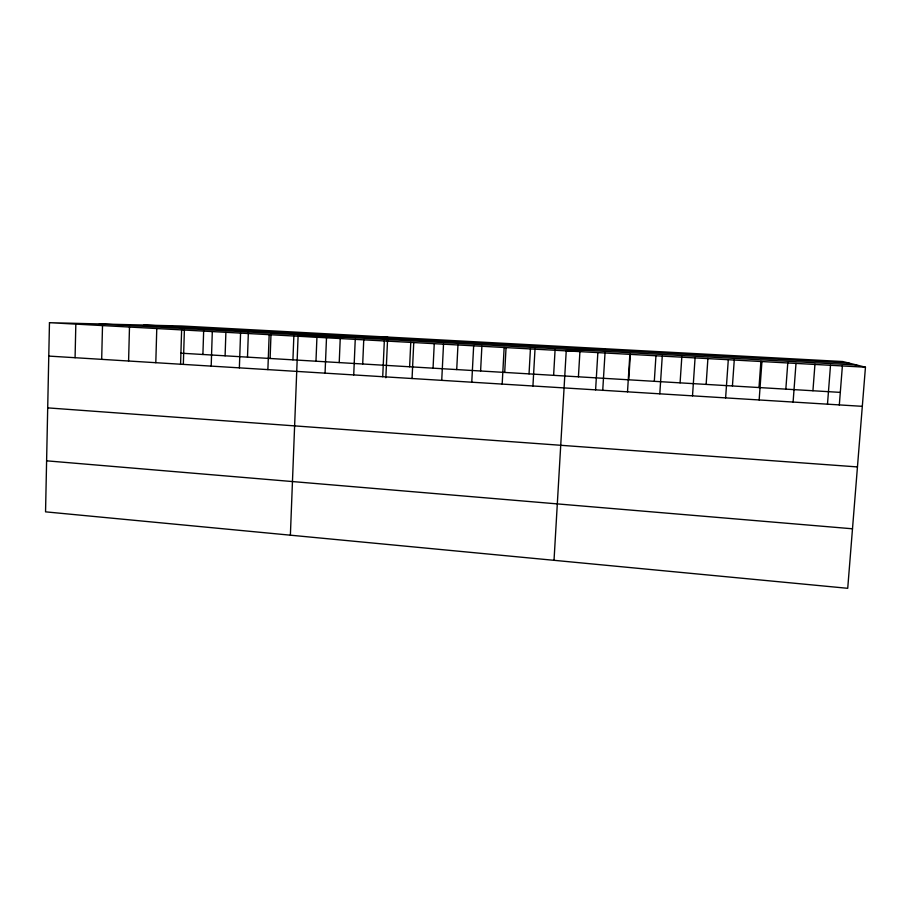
<?xml version="1.0" encoding="UTF-8"?>
<svg xmlns="http://www.w3.org/2000/svg" width="911" height="911" viewBox="0 0 911 911"><rect width="100%" height="100%" fill="white"/><g stroke="black" fill="none" stroke-linecap="round" stroke-linejoin="round"><path stroke-width="1.37" d="M49.467 322.688L45.55 511.845L847.72 588.312L865.45 367.201L842.732 361.53L181.733 326.001L49.467 322.688L865.45 367.201M75.078 357.716L75.829 324.122M101.679 359.355L102.51 325.58M128.588 361.018L129.487 327.049M155.804 362.703L156.772 328.541M180.572 364.446L181.653 328.723M183.339 364.4L184.386 330.044M202.902 354.493L203.688 329.919M211.193 366.12L212.309 331.57M225.097 355.814L225.882 332.504M239.365 367.862L240.572 333.119M247.496 357.135L248.373 332.344M267.88 369.615L269.166 334.679M270.111 358.478L271.022 333.574M292.932 359.845L293.843 336.205M290.381 535.178L298.091 336.25L387.676 337.07M315.969 361.211L316.982 336.068M325.056 373.146L326.502 337.799M339.222 362.589L340.224 338.744M353.719 374.922L355.244 339.37M362.703 363.99L363.74 340.031M382.711 376.71L384.328 340.953M385.843 377.78L387.551 339.905M409.62 366.78L410.77 342.388M412.057 378.52L413.753 342.559M433.055 368.169L434.251 343.675M441.733 380.354L443.52 344.187M456.718 369.57L457.96 344.962M471.773 382.21L473.652 345.827M480.598 370.993L481.885 346.271M502.177 384.089L504.147 347.49M504.705 372.428L506.049 347.592M529.04 373.874L530.43 348.913M532.935 385.991L535.008 349.175M553.615 375.332L555.141 348.867M554.025 560.311L566.232 350.883L605.28 348.765M578.417 376.812L579.92 351.612M595.6 389.862L597.855 352.603M602.729 390.443L605.109 351.578M627.508 391.832L629.865 354.356M628.761 379.796L630.366 354.368M654.303 381.322L655.954 355.768M659.803 393.825L662.263 356.121M680.084 382.848L681.815 356.987M692.508 395.841L695.07 357.909M706.139 384.396L707.915 358.399M725.611 397.891L728.299 359.72M732.433 385.968L734.277 359.845M759 387.539L760.901 361.291M759.148 399.952L761.938 361.553M785.829 389.134L787.799 362.76M793.094 402.058L795.998 363.421M812.931 390.751L814.958 364.241M827.484 404.177L830.502 365.3M839.304 405.065L842.402 365.732M143.904 325.056L849.075 363.113M99.345 323.94L856.704 365.026M180.913 353.183L840.306 392.379M48.773 356.087L862.318 406.329M47.702 407.877L857.456 466.922M46.609 460.829L852.491 528.79"/></g></svg>
